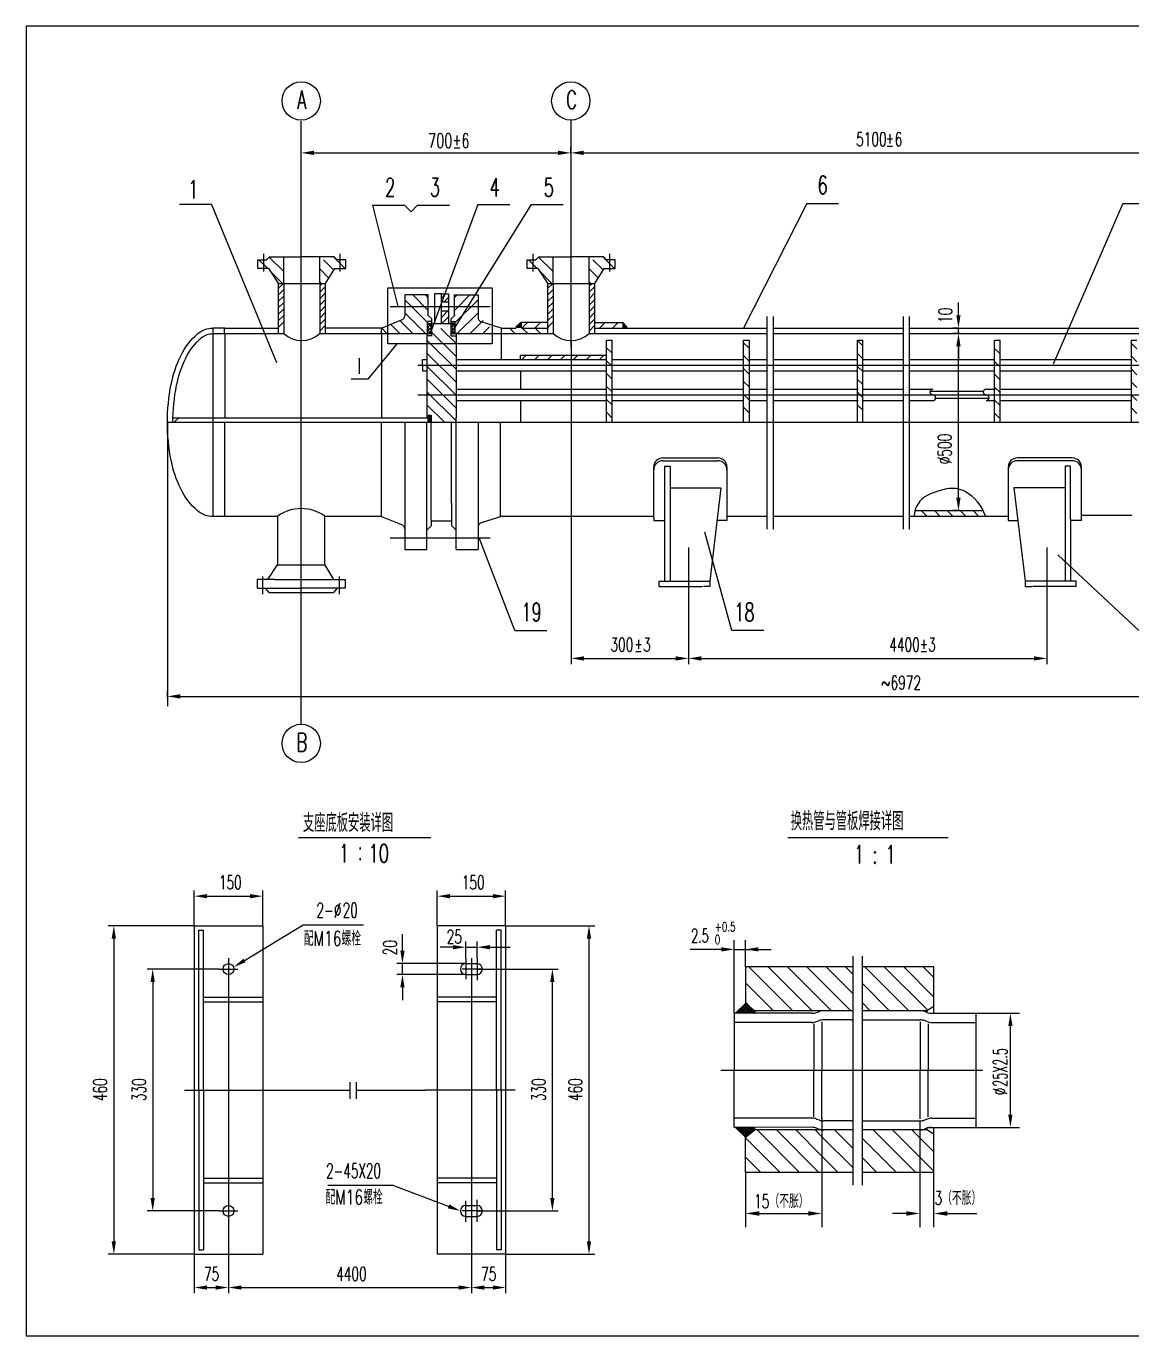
# Model space of a CAD drawing. Extents: x 37 to 848, y 13 to 300.
# Drawn here: x 36.8 to 279.1, y 13.3 to 300.3 of the extents above; entities that cross this region are included whole.
import ezdxf
from ezdxf.enums import TextEntityAlignment as Align

# ---------------------------------------------------------------- set-up
doc = ezdxf.new("R2010")
doc.units = 0
doc.header["$LTSCALE"] = 10
doc.header["$MEASUREMENT"] = 0
doc.linetypes.add('DASHDOT-M', pattern=[36, 30, -3, 0, -3])
doc.linetypes.add('DIVIDE-M', pattern=[39, 30, -3, 0, -3, 0, -3])
doc.layers.get('0').update_dxf_attribs({"linetype": 'CONTINUOUS'})
for name, color, linetype in [('1', 3, 'CONTINUOUS'), ('CDR_DWG1', 4, 'CONTINUOUS'), ('CDR_DWG2', 2, 'CONTINUOUS'), ('CDR_DWG3', 1, 'DASHDOT-M'), ('CDR_DWG4', 3, 'DIVIDE-M')]:
    doc.layers.add(name, color=color, linetype=linetype)
doc.styles.add('HZ', font='romans', dxfattribs={"width": 0.7, "bigfont": 'hz'})

# ---------------------------------------------------------------- blocks, each defined once
blk = doc.blocks.new('*X47')
at = {"layer": '1', "color": 0, "linetype": 'CONTINUOUS'}
for p, q in [((-21393.27, -19431.03), (-21402.89, -19421.41)), ((-21389.03, -19431.03), (-21398.65, -19421.41)), ((-21384.79, -19431.03), (-21394.41, -19421.41)), ((-21380.54, -19431.03), (-21390.17, -19421.41)), ((-21380.08, -19427.25), (-21385.92, -19421.41)), ((-21380.08, -19423.01), (-21381.68, -19421.41)), ((-21367.82, -19431.03), (-21377.44, -19421.41)), ((-21363.69, -19430.92), (-21373.2, -19421.41)), ((-21362.33, -19428.03), (-21368.95, -19421.41)), ((-21362.33, -19423.78), (-21364.71, -19421.41)), ((-21397.51, -19431.03), (-21403.6, -19424.94)), ((-21372.06, -19431.03), (-21378.08, -19425.01)), ((-21402.34, -19430.45), (-21403.6, -19429.19)), ((-21376.3, -19431.03), (-21378.08, -19429.25)), ((-21391.77, -19466.47), (-21401.08, -19457.16)), ((-21387.52, -19466.47), (-21396.84, -19457.16)), ((-21386.87, -19462.88), (-21392.6, -19457.16)), ((-21386.87, -19458.64), (-21388.35, -19457.16)), ((-21380.08, -19461.19), (-21384.11, -19457.16)), ((-21366.31, -19466.47), (-21375.62, -19457.16)), ((-21365.4, -19463.14), (-21371.38, -19457.16)), ((-21365.4, -19458.9), (-21367.14, -19457.16)), ((-21396.01, -19466.47), (-21403.6, -19458.89)), ((-21380.08, -19465.43), (-21386.87, -19458.64)), ((-21370.55, -19466.47), (-21378.08, -19458.95)), ((-21362.33, -19461.97), (-21365.4, -19458.9)), ((-21400.25, -19466.47), (-21403.6, -19463.13)), ((-21383.28, -19466.47), (-21386.87, -19462.88)), ((-21374.8, -19466.47), (-21378.08, -19463.19)), ((-21362.33, -19466.21), (-21365.4, -19463.14))]:
    blk.add_line(p, q, dxfattribs=at)
blk = doc.blocks.new('*X46')
at = {"layer": '1', "color": 0, "linetype": 'CONTINUOUS'}
for p, q in [((-21405.71, -19456.59), (-21405.75, -19456.64)), ((-21405.28, -19456.59), (-21405.53, -19456.84)), ((-21405.45, -19456.59), (-21403.44, -19458.6)), ((-21404.86, -19456.59), (-21405.32, -19457.05)), ((-21404.44, -19456.59), (-21405.1, -19457.26)), ((-21405.02, -19456.59), (-21403.2, -19458.41)), ((-21404.01, -19456.59), (-21404.88, -19457.47)), ((-21403.59, -19456.59), (-21404.67, -19457.67)), ((-21404.6, -19456.59), (-21402.96, -19458.23)), ((-21403.16, -19456.59), (-21404.45, -19457.88)), ((-21402.74, -19456.59), (-21404.23, -19458.09)), ((-21404.17, -19456.59), (-21402.72, -19458.04)), ((-21402.31, -19456.59), (-21404.01, -19458.29)), ((-21401.89, -19456.59), (-21403.8, -19458.5)), ((-21403.75, -19456.59), (-21402.49, -19457.86)), ((-21401.6, -19456.73), (-21403.57, -19458.7)), ((-21403.32, -19456.59), (-21402.25, -19457.67)), ((-21402.9, -19456.59), (-21402.01, -19457.49)), ((-21402.48, -19456.59), (-21401.77, -19457.3)), ((-21402.05, -19456.59), (-21401.6, -19457.05)), ((-21401.6, -19457.15), (-21401.68, -19457.23)), ((-21401.63, -19456.59), (-21401.6, -19456.62))]:
    blk.add_line(p, q, dxfattribs=at)
blk = doc.blocks.new('*X45')
at = {"layer": '1', "color": 0, "linetype": 'CONTINUOUS'}
for p, q in [((-21405.45, -19431.6), (-21403.44, -19429.59)), ((-21405.02, -19431.6), (-21403.2, -19429.78)), ((-21402.31, -19431.6), (-21404.02, -19429.9)), ((-21401.89, -19431.6), (-21403.8, -19429.69)), ((-21401.6, -19431.46), (-21403.57, -19429.49)), ((-21405.71, -19431.6), (-21405.75, -19431.55)), ((-21405.28, -19431.6), (-21405.53, -19431.35)), ((-21404.86, -19431.6), (-21405.32, -19431.14)), ((-21404.44, -19431.6), (-21405.1, -19430.93)), ((-21404.01, -19431.6), (-21404.88, -19430.72)), ((-21403.59, -19431.6), (-21404.67, -19430.52)), ((-21404.6, -19431.6), (-21402.96, -19429.96)), ((-21403.16, -19431.6), (-21404.45, -19430.31)), ((-21402.74, -19431.6), (-21404.23, -19430.1)), ((-21404.17, -19431.6), (-21402.73, -19430.15)), ((-21403.75, -19431.6), (-21402.49, -19430.33)), ((-21403.33, -19431.6), (-21402.25, -19430.52)), ((-21402.9, -19431.6), (-21402.01, -19430.7)), ((-21402.48, -19431.6), (-21401.77, -19430.89)), ((-21402.05, -19431.6), (-21401.6, -19431.14)), ((-21401.6, -19431.04), (-21401.68, -19430.96)), ((-21401.63, -19431.6), (-21401.6, -19431.57))]:
    blk.add_line(p, q, dxfattribs=at)
blk = doc.blocks.new('*X36')
for p, q in [((154.86, 207.18), (153.66, 208.38)), ((154.86, 204.35), (153.66, 205.55)), ((154.86, 201.52), (153.66, 202.72)), ((154.86, 198.7), (153.66, 199.9)), ((154.86, 195.87), (153.66, 197.07)), ((154.83, 193.07), (153.66, 194.24))]:
    blk.add_line(p, q)
blk = doc.blocks.new('*X10')
for p, q in [((90.66, 104.5), (85.24, 109.92)), ((90.66, 107.33), (87.36, 110.63)), ((90.66, 101.68), (84.29, 108.04)), ((90.66, 98.85), (84.29, 105.21)), ((90.66, 96.02), (84.29, 102.38)), ((90.66, 93.19), (84.29, 99.56)), ((90.66, 90.36), (84.29, 96.73)), ((88.12, 90.08), (84.29, 93.9))]:
    blk.add_line(p, q)
blk = doc.blocks.new('*X38')
at = {"color": 0}
for p, q in [((113.06, 199.34), (113.36, 199.65)), ((113.75, 198.94), (113.06, 199.64)), ((113.06, 198.92), (113.75, 199.61)), ((113.75, 198.52), (113.06, 199.21)), ((113.06, 198.5), (113.75, 199.19)), ((113.75, 198.1), (113.06, 198.79)), ((113.33, 198.1), (113.06, 198.36)), ((113.08, 198.1), (113.75, 198.76)), ((113.75, 199.37), (113.47, 199.65)), ((113.51, 198.1), (113.75, 198.34))]:
    blk.add_line(p, q, dxfattribs=at)
blk = doc.blocks.new('*X17')
for p, q in [((140.74, 221.35), (141.9, 222.51)), ((140.74, 219.93), (141.94, 221.13)), ((140.74, 218.52), (141.94, 219.72)), ((140.74, 217.11), (141.94, 218.31)), ((140.74, 215.69), (141.94, 216.89)), ((140.74, 214.28), (141.94, 215.48)), ((140.74, 212.86), (141.94, 214.06))]:
    blk.add_line(p, q)
blk = doc.blocks.new('*X18')
for p, q in [((149.84, 221.96), (150.39, 222.51)), ((149.84, 220.55), (151.04, 221.75)), ((149.84, 219.13), (151.04, 220.34)), ((149.84, 217.72), (151.04, 218.93)), ((149.84, 216.3), (151.04, 217.51)), ((149.84, 214.89), (151.04, 216.1)), ((149.84, 213.48), (151.04, 214.68)), ((149.84, 212.06), (151.04, 213.27))]:
    blk.add_line(p, q)
blk = doc.blocks.new('*X15')
for p, q in [((85.38, 225.75), (83.45, 227.68)), ((88.87, 225.09), (85.69, 228.27)), ((99.8, 225.47), (97.59, 227.68)), ((102.35, 225.75), (99.78, 228.32)), ((88.61, 222.51), (85.86, 225.27)), ((98.72, 223.72), (96.77, 225.67)), ((97.1, 222.51), (96.77, 222.85))]:
    blk.add_line(p, q)
blk = doc.blocks.new('*X37')
for p, q in [((135.11, 205.82), (136.07, 206.79)), ((137.94, 205.82), (138.9, 206.79)), ((140.76, 205.82), (141.73, 206.79)), ((143.59, 205.82), (144.56, 206.79)), ((146.42, 205.82), (147.39, 206.79)), ((149.25, 205.82), (150.22, 206.79)), ((152.08, 205.82), (153.05, 206.79))]:
    blk.add_line(p, q)
blk = doc.blocks.new('*X11')
for p, q in [((114.44, 233.24), (115.33, 234.12)), ((114.44, 233.94), (114.62, 234.12)), ((114.44, 232.53), (115.36, 233.45)), ((115.36, 232.54), (114.44, 233.45)), ((115.17, 232.02), (114.44, 232.75)), ((115.36, 233.24), (114.48, 234.12)), ((114.64, 232.02), (115.36, 232.74)), ((115.36, 233.95), (115.19, 234.12)), ((114.46, 232.02), (114.44, 232.04))]:
    blk.add_line(p, q)
blk = doc.blocks.new('*X9')
for p, q in [((41.06, 114.6), (44.43, 117.97)), ((41.06, 117.43), (41.6, 117.97)), ((41.06, 111.77), (46.21, 116.92)), ((41.64, 109.52), (46.21, 114.09)), ((44.47, 109.52), (47.32, 112.37)), ((47.29, 109.52), (48.73, 110.96))]:
    blk.add_line(p, q)
blk = doc.blocks.new('*X12')
for p, q in [((142.09, 238.25), (143.33, 239.49)), ((144.92, 238.25), (146.15, 239.49)), ((147.75, 238.25), (147.88, 238.39))]:
    blk.add_line(p, q)
blk = doc.blocks.new('*X16')
for p, q in [((133.56, 211.51), (132.36, 212.71)), ((136.38, 211.51), (135.18, 212.71)), ((139.21, 211.51), (138.01, 212.71))]:
    blk.add_line(p, q)
blk = doc.blocks.new('*X13')
for p, q in [((159.06, 238.25), (160.3, 239.5)), ((161.89, 238.25), (163.13, 239.5))]:
    blk.add_line(p, q)
blk = doc.blocks.new('*X30')
for p, q in [((117.47, 219.29), (118.39, 220.21)), ((118.04, 218.45), (119.01, 219.42))]:
    blk.add_line(p, q)
blk = doc.blocks.new('*X31')
for p, q in [((117.47, 215.05), (118.81, 216.39)), ((117.52, 213.69), (119.01, 215.18)), ((118.94, 213.69), (119.01, 213.76))]:
    blk.add_line(p, q)
blk = doc.blocks.new('*X33')
for p, q in [((239.86, 209.86), (239.65, 210.07)), ((239.86, 207.03), (238.66, 208.23)), ((239.86, 204.21), (238.66, 205.41)), ((239.86, 201.38), (238.66, 202.58)), ((239.86, 198.55), (238.66, 199.75)), ((239.86, 195.72), (238.66, 196.92)), ((239.68, 193.07), (238.66, 194.09))]:
    blk.add_line(p, q)
blk = doc.blocks.new('*X35')
for p, q in [((184.86, 208.29), (183.66, 209.49)), ((184.86, 205.47), (183.66, 206.67)), ((184.86, 202.64), (183.66, 203.84)), ((184.86, 199.81), (183.66, 201.01)), ((184.86, 196.98), (183.66, 198.18)), ((184.86, 194.15), (183.66, 195.35))]:
    blk.add_line(p, q)
blk = doc.blocks.new('*X34')
for p, q in [((209.78, 208.83), (208.66, 209.95)), ((209.78, 206), (208.66, 207.12)), ((209.78, 203.17), (208.66, 204.29)), ((209.78, 200.34), (208.66, 201.46)), ((209.78, 197.51), (208.66, 198.64)), ((209.78, 194.69), (208.66, 195.81))]:
    blk.add_line(p, q)
blk = doc.blocks.new('*X32')
for p, q in [((269.86, 208.15), (268.66, 209.35)), ((269.86, 205.32), (268.66, 206.52)), ((269.86, 202.49), (268.66, 203.69)), ((269.86, 199.66), (268.66, 200.86)), ((269.86, 196.83), (268.66, 198.03)), ((269.86, 194.01), (268.66, 195.21))]:
    blk.add_line(p, q)
blk = doc.blocks.new('*X14')
for p, q in [((218.61, 171.71), (217.45, 172.87)), ((221.44, 171.71), (220.24, 172.91)), ((224.27, 171.71), (223.07, 172.91)), ((227.1, 171.71), (225.9, 172.91)), ((229.92, 171.71), (228.72, 172.91))]:
    blk.add_line(p, q)

msp = doc.modelspace()

# ---------------------------------------------------------------- linework, layer by layer
for p, q in [((97.08, 254.62), (97.08, 279.41)), ((156.16, 279.64), (156.16, 254.62)), ((97.08, 272.31), (97.08, 273.74)), ((156.16, 272.31), (156.16, 273.74)), ((156.16, 273.03), (156.16, 271.24)), ((99.88, 272.49), (153.36, 272.49)), ((158.96, 272.49), (288.12, 272.49)), ((77.41, 261.18), (70.41, 261.18)), ((77.41, 261.18), (91.64, 226.57)), ((135.78, 261.18), (125.35, 232.89)), ((147.47, 261.18), (130.51, 233.92)), ((135.78, 261.18), (142.78, 261.18)), ((147.47, 261.18), (154.47, 261.18)), ((207.84, 261.37), (193.91, 233.9)), ((207.84, 261.37), (214.84, 261.37)), ((277.13, 261.37), (261.84, 226.19)), ((277.13, 261.37), (284.13, 261.37)), ((112.74, 261.01), (118.29, 238.85)), ((112.74, 261.01), (119.74, 261.01)), ((119.74, 261.01), (121.15, 259.59)), ((121.15, 259.59), (122.56, 261.01)), ((122.56, 261.01), (129.56, 261.01)), ((241.09, 236.9), (241.09, 239.7)), ((145.25, 235.34), (144.08, 234.26)), ((145.25, 235.34), (145.25, 234.11)), ((241.09, 232.9), (241.09, 234.1)), ((241.09, 232.9), (241.09, 234.1)), ((156.23, 231.39), (156.23, 160.45)), ((241.09, 196.91), (241.09, 230.1)), ((241.09, 230.1), (241.09, 227.3)), ((67.77, 213.45), (67.77, 151.24)), ((143.87, 167.83), (136.08, 188.1)), ((191.46, 167.83), (185.52, 189.36)), ((181.93, 185.98), (181.93, 162.47)), ((260.43, 185.98), (260.43, 162.47)), ((262.87, 184.42), (280.58, 167.83)), ((97.08, 147.28), (97.08, 174.48)), ((143.87, 167.83), (150.87, 167.83)), ((198.46, 167.83), (191.46, 167.83)), ((159.03, 161.7), (179.13, 161.7)), ((181.93, 162.47), (181.93, 160.45)), ((184.73, 161.7), (257.63, 161.7)), ((260.43, 162.47), (260.43, 160.45)), ((67.77, 153.14), (67.77, 154.63)), ((70.57, 153.38), (364.18, 153.38)), ((73.65, 103.12), (73.65, 110.85)), ((76.45, 109.6), (85.85, 109.6)), ((88.65, 103.12), (88.65, 110.85)), ((126.88, 103.12), (126.88, 110.85)), ((129.68, 109.6), (139.08, 109.6)), ((141.88, 103.12), (141.88, 110.85)), ((73.65, 103.12), (54.78, 103.12)), ((84.66, 95.5), (97.49, 103.28)), ((97.49, 103.28), (102.11, 103.28)), ((102.11, 103.28), (110.73, 103.28)), ((119.27, 97.62), (119.27, 101.29)), ((141.88, 103.12), (161.39, 103.12)), ((56.03, 100.32), (56.03, 33.92)), ((130.33, 98.41), (127.53, 98.41)), ((133.13, 96.04), (133.13, 99.66)), ((133.13, 98.41), (135.63, 98.41)), ((135.63, 96.04), (135.63, 99.66)), ((138.43, 98.41), (142.88, 98.41)), ((160.14, 100.32), (160.14, 33.92)), ((189.14, 97.94), (182.3, 97.94)), ((191.94, 83.93), (191.94, 99.94)), ((191.94, 97.94), (200.04, 97.94)), ((194.44, 94.12), (194.44, 99.94)), ((133.13, 94.82), (118.02, 94.82)), ((119.27, 92.42), (119.27, 94.82)), ((79.11, 93.62), (63.3, 93.62)), ((133.13, 92.42), (118.02, 92.42)), ((135.63, 93.62), (153.37, 93.62)), ((194.64, 94.12), (194.44, 93.92)), ((64.55, 90.82), (64.55, 43.42)), ((119.27, 89.62), (119.27, 86.82)), ((152.12, 43.42), (152.12, 90.82)), ((192.24, 83.93), (194.46, 86.05)), ((194.46, 86.05), (196.45, 84.5)), ((196.44, 84.5), (196.44, 83.93)), ((244.91, 83.93), (254.47, 83.93)), ((217.58, 82.5), (217.96, 82.5)), ((252.47, 61.73), (252.47, 81.13)), ((211.17, 60.83), (211.17, 37.06)), ((217.58, 60.36), (217.96, 60.36)), ((232.64, 60.37), (232.64, 37.06)), ((192.24, 58.93), (194.46, 56.82)), ((194.46, 56.82), (196.45, 58.37)), ((196.44, 58.37), (196.44, 58.94)), ((217.96, 58.36), (217.92, 58.36)), ((244.91, 58.93), (254.47, 58.93)), ((194.44, 49.05), (194.44, 37.06)), ((235.71, 49.11), (235.65, 49.05)), ((235.65, 49.05), (235.65, 37.06)), ((102.89, 46.28), (117.01, 46.28)), ((129.36, 41.61), (117.01, 46.28)), ((79.11, 40.62), (63.3, 40.62)), ((135.63, 40.62), (153.37, 40.62)), ((81.15, 38.05), (81.15, 22.58)), ((134.38, 38.05), (134.38, 22.58)), ((197.44, 40.06), (208.17, 40.06)), ((229.64, 40.06), (226.64, 40.06)), ((238.65, 40.06), (245.11, 40.06)), ((73.65, 31.12), (54.78, 31.12)), ((73.65, 31.12), (73.65, 22.58)), ((141.88, 31.12), (161.39, 31.12)), ((141.88, 31.12), (141.88, 22.58)), ((76.45, 23.83), (78.35, 23.83)), ((83.95, 23.83), (131.58, 23.83)), ((137.18, 23.83), (139.08, 23.83))]:
    msp.add_line(p, q)
for points in [[(99.88, 272.96), (99.88, 272.02), (97.08, 272.49)], [(153.36, 272.96), (153.36, 272.02), (156.16, 272.49)], [(158.96, 272.96), (158.96, 272.02), (156.16, 272.49)], [(145.25, 234.1), (145.25, 235.35), (143.96, 234.1)], [(240.62, 236.9), (241.56, 236.9), (241.09, 234.1)], [(167.58, 234.13), (167.58, 235.27), (168.57, 234.18)], [(240.62, 230.1), (241.56, 230.1), (241.09, 232.9)], [(240.62, 230.1), (241.56, 230.1), (241.09, 232.9)], [(240.62, 196.91), (241.56, 196.91), (241.09, 194.11)], [(159.03, 162.17), (159.03, 161.23), (156.23, 161.7)], [(179.13, 162.17), (179.13, 161.23), (181.93, 161.7)], [(184.73, 162.17), (184.73, 161.23), (181.93, 161.7)], [(257.63, 162.17), (257.63, 161.23), (260.43, 161.7)], [(70.57, 153.85), (70.57, 152.91), (67.77, 153.38)], [(76.45, 110.06), (76.45, 109.13), (73.65, 109.6)], [(85.85, 110.06), (85.85, 109.13), (88.65, 109.6)], [(129.68, 110.06), (129.68, 109.13), (126.88, 109.6)], [(139.08, 110.06), (139.08, 109.13), (141.88, 109.6)], [(55.56, 100.32), (56.49, 100.32), (56.03, 103.12)], [(159.67, 100.32), (160.6, 100.32), (160.14, 103.12)], [(118.8, 97.62), (119.73, 97.62), (119.27, 94.82)], [(130.33, 98.88), (130.33, 97.95), (133.13, 98.41)], [(138.43, 98.88), (138.43, 97.95), (135.63, 98.41)], [(189.14, 98.41), (189.14, 97.47), (191.94, 97.94)], [(197.24, 98.41), (197.24, 97.47), (194.44, 97.94)], [(84.9, 95.1), (84.42, 95.9), (82.27, 94.05)], [(64.08, 90.82), (65.01, 90.82), (64.55, 93.62)], [(118.8, 89.62), (119.73, 89.62), (119.27, 92.42)], [(151.65, 90.82), (152.58, 90.82), (152.12, 93.62)], [(252, 81.13), (252.94, 81.13), (252.47, 83.93)], [(252, 61.73), (252.94, 61.73), (252.47, 58.93)], [(64.08, 43.42), (65.01, 43.42), (64.55, 40.62)], [(151.65, 43.42), (152.58, 43.42), (152.12, 40.62)], [(129.53, 42.05), (129.2, 41.17), (131.98, 40.62)], [(197.44, 40.56), (197.44, 39.56), (194.44, 40.06)], [(208.17, 40.56), (208.17, 39.56), (211.17, 40.06)], [(229.64, 40.56), (229.64, 39.56), (232.64, 40.06)], [(238.65, 40.56), (238.65, 39.56), (235.65, 40.06)], [(55.56, 33.92), (56.49, 33.92), (56.03, 31.12)], [(159.67, 33.92), (160.6, 33.92), (160.14, 31.12)], [(76.45, 24.29), (76.45, 23.36), (73.65, 23.83)], [(78.35, 24.29), (78.35, 23.36), (81.15, 23.83)], [(83.95, 24.29), (83.95, 23.36), (81.15, 23.83)], [(131.58, 24.29), (131.58, 23.36), (134.38, 23.83)], [(137.18, 24.29), (137.18, 23.36), (134.38, 23.83)], [(139.08, 24.29), (139.08, 23.36), (141.88, 23.83)]]:
    msp.add_solid(points)
at = {"layer": 'CDR_DWG1'}
for p, q in [((36.83, 300.25), (36.83, 13.25)), ((847.83, 300.25), (36.83, 300.25)), ((89.48, 249.06), (90.13, 249.71)), ((90.13, 249.71), (97.08, 249.71)), ((93.25, 243.9), (93.25, 249.71)), ((104.29, 249.71), (97.08, 249.71)), ((101.15, 243.9), (101.15, 249.71)), ((104.93, 249.06), (104.29, 249.71)), ((148.51, 249.06), (149.15, 249.71)), ((149.15, 249.71), (150.28, 249.71)), ((150.28, 249.71), (152.14, 249.71)), ((152.14, 249.71), (156.23, 249.71)), ((152.28, 243.9), (152.28, 249.71)), ((160.35, 249.71), (156.23, 249.71)), ((160.18, 243.9), (160.18, 249.71)), ((162.18, 249.71), (160.35, 249.71)), ((163.32, 249.71), (162.18, 249.71)), ((163.96, 249.06), (163.32, 249.71)), ((87.55, 247.13), (87.55, 249.06)), ((87.55, 249.06), (89.48, 249.06)), ((89.93, 247.13), (87.55, 247.13)), ((89.48, 249.06), (89.38, 249.06)), ((89.93, 247.13), (92.05, 243.92)), ((104.35, 247.13), (102.36, 243.9)), ((104.35, 247.13), (106.86, 247.13)), ((106.86, 249.06), (104.93, 249.06)), ((106.86, 247.13), (106.86, 249.06)), ((146.58, 249.06), (148.51, 249.06)), ((146.58, 247.13), (146.58, 249.06)), ((148.95, 247.13), (146.58, 247.13)), ((148.51, 249.06), (148.4, 249.06)), ((148.95, 247.13), (151.08, 243.92)), ((163.37, 247.13), (161.38, 243.9)), ((163.37, 247.13), (165.89, 247.13)), ((165.89, 249.06), (163.96, 249.06)), ((165.89, 247.13), (165.89, 249.06)), ((101.15, 244.23), (101.15, 232.9)), ((160.18, 244.23), (160.18, 232.9)), ((92.05, 243.92), (92.05, 232.9)), ((92.16, 243.9), (93.25, 243.9)), ((93.25, 243.9), (93.25, 232.9)), ((93.25, 243.9), (101.15, 243.9)), ((101.15, 243.9), (102.36, 243.9)), ((102.36, 243.9), (102.36, 232.9)), ((119.78, 241.35), (119.78, 236.82)), ((124.93, 241.35), (119.78, 241.35)), ((124.93, 237.03), (124.93, 241.35)), ((126.26, 241.6), (126.26, 235.07)), ((127.81, 241.6), (126.26, 241.6)), ((127.81, 239.84), (127.81, 241.6)), ((127.81, 241.6), (129.35, 241.6)), ((129.35, 241.6), (129.35, 239.16)), ((130.69, 237.03), (130.69, 241.35)), ((130.69, 241.35), (135.84, 241.35)), ((135.84, 241.35), (135.84, 236.42)), ((151.08, 243.92), (151.08, 232.9)), ((151.19, 243.9), (152.28, 243.9)), ((152.28, 243.9), (152.28, 232.9)), ((152.28, 243.9), (160.18, 243.9)), ((160.18, 243.9), (161.38, 243.9)), ((161.38, 243.9), (161.38, 232.9)), ((127.81, 239.16), (127.81, 239.84)), ((127.81, 239.84), (129.35, 239.84)), ((127.81, 237.11), (127.81, 239.16)), ((129.35, 239.16), (129.35, 237.17)), ((114.66, 234.05), (119.08, 235.87)), ((125.67, 235.56), (124.73, 235.56)), ((125.7, 236.11), (124.78, 237.03)), ((124.78, 235.07), (124.78, 235.56)), ((125.7, 235.75), (125.7, 236.11)), ((125.7, 235.08), (125.7, 235.75)), ((129.35, 237.78), (127.81, 237.78)), ((127.81, 235.07), (127.81, 237.11)), ((129.35, 237.17), (129.35, 235.07)), ((129.91, 236.11), (130.83, 237.03)), ((129.91, 235.75), (129.91, 236.11)), ((129.91, 235.08), (129.91, 235.75)), ((129.94, 235.56), (130.88, 235.56)), ((130.83, 235.07), (130.83, 235.56)), ((140.87, 234.1), (136.53, 235.47)), ((161.38, 235.34), (167.54, 235.34)), ((167.54, 235.34), (167.54, 234.11)), ((167.54, 235.34), (168.54, 234.26)), ((80.37, 234.08), (77.73, 234.08)), ((77.73, 232.88), (80.3, 232.88)), ((80.3, 232.88), (80.3, 234.08)), ((80.3, 232.88), (92, 232.88)), ((80.3, 232.88), (90.83, 232.88)), ((80.37, 234.08), (92.05, 234.08)), ((80.37, 232.88), (80.37, 214.43)), ((92.03, 232.88), (93.26, 232.88)), ((101.14, 232.88), (114.69, 232.88)), ((114.73, 234.06), (102.36, 234.06)), ((114.38, 232.88), (114.66, 233.16)), ((114.66, 232.88), (114.66, 234.05)), ((114.66, 233.16), (114.66, 214.43)), ((114.69, 232.9), (125.7, 232.9)), ((115.85, 232.91), (114.73, 234.06)), ((117.26, 234.34), (116.73, 234.87)), ((124.63, 233.04), (124.63, 224.5)), ((124.78, 232.9), (124.78, 235.07)), ((124.8, 235.07), (125.71, 235.07)), ((125.7, 232.92), (125.7, 235.08)), ((125.7, 232.43), (125.7, 232.92)), ((125.71, 235.07), (127.81, 235.07)), ((127.81, 235.07), (129.35, 235.07)), ((129.35, 235.07), (130.79, 235.07)), ((130.81, 235.07), (129.9, 235.07)), ((129.91, 232.92), (129.91, 235.08)), ((129.91, 232.43), (129.91, 232.92)), ((129.91, 232.9), (144.91, 232.9)), ((130.83, 232.9), (130.83, 235.07)), ((131, 233.04), (131, 224.5)), ((140.87, 234.1), (140.87, 227.21)), ((140.89, 234.1), (144.18, 234.1)), ((144.91, 232.9), (152.28, 232.9)), ((151.08, 235.34), (145.25, 235.34)), ((145.39, 234.1), (151.08, 234.1)), ((145.77, 234.1), (151.08, 234.1)), ((160.18, 232.9), (182.46, 232.9)), ((161.38, 234.1), (180.72, 234.1)), ((161.38, 234.1), (167.55, 234.1)), ((180.72, 234.1), (199.1, 234.1)), ((182.46, 232.9), (199.1, 232.9)), ((200.47, 234.1), (228.95, 234.1)), ((200.47, 232.9), (228.95, 232.9)), ((230.32, 234.1), (275.97, 234.1)), ((230.32, 232.9), (276.73, 232.9)), ((241.09, 234.1), (239.84, 234.1)), ((241.47, 232.9), (239.84, 232.9)), ((275.97, 234.1), (297.02, 234.1)), ((276.73, 232.9), (298.23, 232.9)), ((118, 230.65), (111.67, 222.89)), ((125.7, 232.43), (124.63, 232.43)), ((129.91, 232.43), (130.98, 232.43)), ((164, 213.45), (164, 231.45)), ((164, 231.45), (165.2, 231.45)), ((165.2, 213.45), (165.2, 231.45)), ((194, 213.45), (194, 231.45)), ((194, 231.45), (195.2, 231.45)), ((195.2, 231.45), (195.2, 213.45)), ((219, 213.45), (219, 231.45)), ((219.04, 231.45), (219.16, 231.45)), ((219.16, 231.45), (220.12, 231.45)), ((220.12, 213.45), (220.12, 231.45)), ((249, 213.45), (249, 231.45)), ((249.04, 231.45), (250.2, 231.45)), ((250.2, 213.45), (250.2, 231.45)), ((278.94, 231.45), (280.2, 231.45)), ((279, 227.45), (279, 231.45)), ((123.68, 225.95), (123.68, 227.2)), ((123.68, 227.2), (124.63, 227.2)), ((131, 227.2), (159.25, 227.2)), ((145.14, 228.17), (164, 228.17)), ((145.14, 227.19), (145.14, 228.17)), ((159.25, 227.2), (164, 227.2)), ((165.2, 227.2), (189.14, 227.2)), ((189.14, 227.2), (194, 227.2)), ((195.2, 227.2), (199.1, 227.2)), ((200.47, 227.2), (219, 227.2)), ((220.12, 227.2), (228.95, 227.2)), ((230.32, 227.2), (249, 227.2)), ((250.2, 227.2), (279.07, 227.2)), ((279, 213.45), (279, 227.2)), ((123.68, 225.95), (123.68, 224.7)), ((123.68, 224.7), (124.63, 224.7)), ((124.63, 224.45), (124.63, 214.43)), ((131, 224.7), (158.97, 224.7)), ((131, 224.45), (131, 214.45)), ((145.12, 224.7), (145.12, 220.7)), ((158.97, 224.7), (164, 224.7)), ((165.2, 224.7), (189.14, 224.7)), ((189.14, 224.7), (194, 224.7)), ((195.2, 224.7), (199.1, 224.7)), ((200.47, 224.7), (219.04, 224.7)), ((220.12, 224.7), (228.95, 224.7)), ((230.32, 224.7), (249.02, 224.7)), ((250.2, 224.7), (279.07, 224.7)), ((111.67, 222.89), (108.05, 222.89)), ((131, 220.7), (159, 220.7)), ((131, 218.2), (159, 218.2)), ((145.12, 218.2), (145.12, 213.45)), ((159, 220.7), (164, 220.7)), ((159, 218.2), (164, 218.2)), ((165.2, 220.7), (189, 220.7)), ((165.2, 218.2), (189, 218.2)), ((189, 220.7), (194, 220.7)), ((189, 218.2), (194, 218.2)), ((195.2, 220.7), (199.1, 220.7)), ((195.2, 218.2), (199.14, 218.2)), ((200.47, 220.7), (219.1, 220.7)), ((200.48, 218.2), (219.1, 218.2)), ((220.12, 220.7), (228.95, 220.7)), ((220.12, 218.2), (228.95, 218.2)), ((230.32, 220.7), (235.47, 220.7)), ((230.32, 218.2), (235.47, 218.2)), ((246.64, 220.23), (234.88, 220.23)), ((247.74, 218.68), (235.97, 218.68)), ((247.16, 220.7), (249.17, 220.7)), ((247.16, 218.2), (249.17, 218.2)), ((250.31, 220.7), (279.01, 220.7)), ((250.31, 218.2), (279.01, 218.2)), ((67.77, 213.45), (124.9, 213.45)), ((69.07, 214.43), (124.89, 214.43)), ((69.27, 213.45), (70.24, 214.45)), ((80.3, 213.43), (80.3, 192.79)), ((114.66, 192.82), (114.66, 213.45)), ((117.78, 213.45), (124.97, 213.45)), ((119.78, 213.45), (119.78, 185.57)), ((124.63, 185.57), (124.63, 213.45)), ((124.89, 213.46), (124.89, 215.01)), ((124.89, 215), (125.58, 215)), ((125.58, 213.45), (124.89, 213.45)), ((124.97, 213.45), (127.23, 213.45)), ((125.58, 215), (125.58, 213.45)), ((125.58, 195.76), (125.58, 213.45)), ((127.23, 213.45), (131.11, 213.45)), ((130.05, 195.76), (130.05, 213.45)), ((131, 213.45), (131, 214.45)), ((131, 185.57), (131, 213.45)), ((131.11, 213.45), (369.85, 213.45)), ((135.84, 213.45), (135.84, 185.57)), ((140.68, 213.45), (140.68, 192.75)), ((176.31, 205.63), (188.37, 205.63)), ((176.31, 205.03), (188.37, 205.03)), ((176.7, 203.84), (176.7, 178.63)), ((176.7, 203.84), (177.9, 203.84)), ((177.9, 203.84), (177.9, 178.63)), ((266.04, 205.63), (253.99, 205.63)), ((266.04, 205.03), (253.99, 205.03)), ((264.46, 203.84), (264.46, 178.63)), ((265.66, 203.84), (264.46, 203.84)), ((265.66, 192.21), (265.66, 203.84)), ((174.31, 192.52), (174.31, 203.63)), ((190.37, 203.63), (190.37, 191.93)), ((251.99, 203.63), (251.99, 191.93)), ((268.04, 191.93), (268.04, 203.63)), ((177.9, 199.05), (189.01, 199.05)), ((189.01, 199.05), (186.61, 178.63)), ((253.26, 199.05), (255.74, 178.63)), ((264.46, 199.05), (253.26, 199.05)), ((125.58, 191.97), (125.58, 195.76)), ((130.05, 195.76), (130.05, 191.97)), ((80.37, 192.79), (77.73, 192.79)), ((91.93, 192.82), (80.3, 192.82)), ((91.93, 182.23), (91.93, 192.82)), ((102.23, 182.23), (102.23, 192.82)), ((114.65, 192.82), (102.23, 192.82)), ((114.66, 192.82), (119.08, 191.04)), ((141.21, 192.91), (136.53, 191.44)), ((140.68, 192.85), (174.31, 192.85)), ((174.31, 192.52), (174.31, 191.93)), ((190.37, 192.85), (199.1, 192.85)), ((200.47, 192.91), (228.95, 192.91)), ((230.32, 192.91), (246.49, 192.91)), ((231.72, 194.11), (246.49, 194.11)), ((241.47, 194.11), (239.84, 194.11)), ((243.06, 192.91), (251.99, 192.91)), ((268.04, 193.1), (279.08, 193.1)), ((125.59, 190.79), (124.68, 189.88)), ((125.58, 191.97), (125.58, 190.79)), ((125.6, 191.83), (130.05, 191.83)), ((130.05, 191.97), (130.05, 190.77)), ((130.07, 190.79), (130.99, 189.88)), ((174.31, 191.93), (176.7, 191.93)), ((190.37, 191.93), (188.17, 191.93)), ((251.99, 191.93), (254.13, 191.93)), ((265.66, 192.21), (265.66, 178.63)), ((268.04, 191.93), (265.66, 191.93)), ((119.78, 185.57), (124.63, 185.57)), ((131, 185.57), (135.84, 185.57)), ((89.8, 179.02), (91.92, 182.23)), ((91.92, 182.23), (102.22, 182.23)), ((104.22, 179.02), (102.23, 182.25)), ((87.42, 179.02), (87.42, 177.08)), ((91.28, 179.02), (87.42, 179.02)), ((91.28, 179.02), (102.87, 179.02)), ((102.87, 179.02), (106.73, 179.02)), ((106.73, 179.02), (106.73, 177.08)), ((175.5, 177.43), (175.5, 178.63)), ((175.5, 178.63), (186.61, 178.63)), ((186.61, 178.63), (186.61, 177.43)), ((266.85, 178.63), (255.74, 178.63)), ((255.74, 178.63), (255.74, 177.43)), ((266.85, 177.43), (266.85, 178.63)), ((87.42, 177.08), (97.08, 177.08)), ((89.19, 177.09), (90, 176.17)), ((90, 176.17), (104.15, 176.17)), ((106.73, 177.08), (97.08, 177.08)), ((104.95, 177.09), (104.15, 176.17)), ((175.5, 177.43), (185.04, 177.43)), ((186.56, 177.43), (185.21, 177.43)), ((255.79, 177.43), (257.15, 177.43)), ((266.85, 177.43), (257.32, 177.43)), ((73.65, 103.12), (73.65, 31.12)), ((73.65, 103.12), (88.65, 103.12)), ((74.65, 67.12), (74.65, 102.12)), ((74.65, 102.12), (75.65, 102.12)), ((75.65, 67.12), (75.65, 102.12)), ((88.65, 103.12), (88.65, 31.12)), ((126.88, 103.12), (126.88, 31.12)), ((141.88, 103.12), (126.88, 103.12)), ((139.88, 67.12), (139.88, 102.12)), ((140.88, 102.12), (139.88, 102.12)), ((140.88, 67.12), (140.88, 102.12)), ((141.88, 103.12), (141.88, 31.12)), ((133.13, 94.82), (135.63, 94.82)), ((133.13, 92.42), (135.63, 92.42)), ((217.96, 94.12), (194.44, 94.12)), ((194.44, 94.12), (194.44, 86.05)), ((235.71, 94.12), (219.96, 94.12)), ((235.71, 83.93), (235.71, 94.12)), ((75.65, 87.45), (88.65, 87.45)), ((75.65, 86.45), (88.65, 86.45)), ((139.88, 87.45), (126.88, 87.45)), ((139.88, 86.45), (126.88, 86.45)), ((191.94, 83.93), (191.94, 71.43)), ((209, 83.93), (191.94, 83.93)), ((217.96, 84.5), (196.44, 84.5)), ((210.02, 84.11), (210.61, 84.32)), ((234.16, 84.5), (219.96, 84.5)), ((234.24, 84.11), (233.66, 84.32)), ((235.71, 85.39), (234.16, 84.5)), ((234.16, 84.5), (234.16, 84.14)), ((235.24, 83.93), (244.91, 83.93)), ((244.91, 83.93), (244.91, 58.93)), ((209, 81.93), (191.94, 81.93)), ((209.44, 81.59), (209.44, 71.43)), ((210.02, 82.11), (210.61, 82.32)), ((211.17, 82.04), (211.17, 71.43)), ((217.58, 82.5), (211.62, 82.5)), ((219.96, 82.5), (232.72, 82.5)), ((232.71, 82.04), (232.71, 71.43)), ((234.24, 82.11), (233.66, 82.32)), ((234.43, 81.59), (234.43, 71.43)), ((235.24, 81.93), (244.91, 81.93)), ((191.94, 58.93), (191.94, 71.43)), ((209.44, 61.27), (209.44, 71.43)), ((211.17, 60.83), (211.17, 71.43)), ((232.71, 60.83), (232.71, 71.43)), ((234.43, 61.27), (234.43, 71.43)), ((74.65, 67.12), (74.65, 32.12)), ((75.65, 67.12), (75.65, 32.12)), ((139.88, 67.12), (139.88, 32.12)), ((140.88, 67.12), (140.88, 32.12)), ((209, 60.94), (191.94, 60.93)), ((210.02, 60.76), (210.61, 60.55)), ((217.58, 60.36), (211.62, 60.36)), ((219.96, 60.36), (232.72, 60.37)), ((234.24, 60.76), (233.66, 60.54)), ((235.24, 60.93), (244.91, 60.93)), ((209, 58.94), (191.94, 58.93)), ((217.96, 58.37), (196.44, 58.37)), ((210.02, 58.76), (210.61, 58.55)), ((234.16, 58.36), (219.96, 58.36)), ((234.24, 58.76), (233.66, 58.54)), ((234.16, 58.93), (243.56, 58.93)), ((234.16, 58.36), (234.16, 58.73)), ((235.71, 57.47), (234.16, 58.36)), ((235.24, 58.93), (244.91, 58.93)), ((235.71, 49.05), (235.71, 58.93)), ((194.44, 49.05), (194.44, 57.39)), ((217.96, 49.05), (194.44, 49.05)), ((235.71, 49.05), (219.96, 49.05)), ((75.65, 47.79), (88.65, 47.79)), ((75.65, 46.79), (88.65, 46.79)), ((139.88, 47.79), (126.88, 47.79)), ((139.88, 46.79), (126.88, 46.79)), ((133.13, 41.82), (135.63, 41.82)), ((133.13, 39.42), (135.63, 39.42)), ((74.65, 32.12), (75.65, 32.12)), ((140.88, 32.12), (139.88, 32.12)), ((73.65, 31.12), (88.65, 31.12)), ((141.88, 31.12), (126.88, 31.12)), ((36.83, 13.25), (847.83, 13.25))]:
    msp.add_line(p, q, dxfattribs=at)
msp.add_lwpolyline([(116.04, 242.93), (138.96, 242.93), (138.96, 230.65), (116.04, 230.65), (116.04, 242.93)], close=True, dxfattribs=at)
for points in [[(67.77, 213.43, -0.049335), (68.6, 221.79, -0.063136), (70.69, 228.03, -0.103318), (74.38, 232.84, -0.179284), (77.73, 234.08)], [(68.97, 213.43, -0.049335), (69.78, 221.56, -0.063136), (71.77, 227.51, -0.103318), (75.17, 231.93, -0.179284), (77.73, 232.88)], [(77.73, 192.79, -0.179284), (74.38, 194.03, -0.103318), (70.69, 198.84, -0.063136), (68.6, 205.07, -0.049335), (67.77, 213.43)]]:
    msp.add_lwpolyline(points, format="xyb", dxfattribs=at)
for centre in [(81.15, 93.62), (81.15, 40.62)]:
    msp.add_circle(centre, 1.2, dxfattribs=at)
for centre, radius, start, end in [((118.78, 236.82), 1, 287.5069, 0), ((136.84, 236.42), 1, 180, 252.4931), ((97.2, 237.3), 5.92, 228.1229, 311.8771), ((156.23, 237.3), 5.92, 228.1229, 311.8771), ((235.47, 220.08), 0.625, 90, 270), ((235.47, 218.83), 0.625, 270, 90), ((247.16, 220.08), 0.625, 90, 270), ((247.16, 218.83), 0.625, 270, 90), ((176.31, 203.63), 2, 90, 180), ((176.31, 203.03), 2, 90, 180), ((188.37, 203.63), 2, 0, 90), ((188.37, 203.03), 2, 0, 90), ((253.99, 203.63), 2, 90, 180), ((253.99, 203.03), 2, 90, 180), ((266.04, 203.63), 2, 0, 90), ((266.04, 203.03), 2, 0, 90), ((242.29, 180.75), 18.49, 101.9656, 115.433), ((239.71, 192.94), 6.03, 61.6916, 101.9656), ((238.15, 190.06), 9.3, 17.9185, 61.6916), ((236.58, 192.75), 5.2, 115.433, 178.1153), ((97.08, 185.53), 9, 55.0891, 124.9109), ((118.78, 190.09), 1, 0, 72.4931), ((136.84, 190.48), 1, 107.5069, 180), ((133.18, 93.62), 1.2, 92.388, 267.612), ((135.58, 93.62), 1.2, 272.388, 87.612), ((209, 86.93), 3, 269.9981, 289.8204), ((211.62, 81.5), 3, 90.0127, 109.8204), ((232.64, 81.5), 3, 70.1796, 89.9873), ((235.26, 86.93), 3, 250.1796, 270.0019), ((209, 84.93), 3, 269.9981, 289.8203), ((211.62, 79.5), 3, 90.0127, 109.8203), ((232.64, 79.5), 3, 70.1797, 89.9873), ((235.26, 84.93), 3, 250.1797, 270.0019), ((209, 57.94), 3, 70.1813, 90.0035), ((211.62, 63.37), 3, 250.1813, 269.9888), ((232.64, 63.37), 3, 270.0127, 289.8203), ((235.26, 57.93), 3, 89.9981, 109.8203), ((209, 55.94), 3, 70.1812, 90.0035), ((211.62, 61.37), 3, 250.1812, 269.9888), ((232.64, 61.37), 3, 270.0127, 289.8204), ((235.26, 55.93), 3, 89.9981, 109.8204), ((133.18, 40.62), 1.2, 92.388, 267.612), ((135.58, 40.62), 1.2, 272.388, 87.612)]:
    msp.add_arc(centre, radius, start, end, dxfattribs=at)
at = {"layer": 'CDR_DWG2'}
for p, q in [((96.49, 122.46), (125.46, 122.46)), ((203.73, 122.46), (238.82, 122.46))]:
    msp.add_line(p, q, dxfattribs=at)
for centre in [(97.08, 283.88), (156.16, 283.88), (97.08, 143.08)]:
    msp.add_circle(centre, 4.2, dxfattribs=at)
at = {"layer": 'CDR_DWG3', "linetype": 'DASHDOT-M'}
for p, q in [((97.08, 174.43), (97.08, 254.69)), ((156.16, 254.78), (156.16, 229.9)), ((88.84, 250.35), (88.84, 246.49)), ((105.58, 250.35), (105.58, 246.49)), ((147.87, 250.35), (147.87, 246.49)), ((164.6, 250.35), (164.6, 246.49)), ((116.54, 238.81), (138.46, 238.81)), ((77.73, 234.08), (77.73, 192.79)), ((122.62, 225.95), (342, 225.95)), ((122.62, 219.45), (288.3, 219.45)), ((116.54, 188.1), (138.46, 188.1)), ((88.71, 175.8), (88.71, 179.66)), ((105.45, 175.8), (105.45, 179.66)), ((81.15, 96.04), (81.15, 38.05)), ((133.13, 96.04), (133.13, 91.41)), ((134.38, 96.04), (134.38, 38.05)), ((135.63, 96.04), (135.63, 91.19)), ((79.11, 93.62), (83.17, 93.62)), ((136.42, 93.62), (132.36, 93.62)), ((246.38, 71.43), (189.06, 71.43)), ((71.53, 67.12), (107.76, 67.12)), ((109.12, 67.12), (124.34, 67.12)), ((144, 67.12), (124.18, 67.12)), ((135.63, 38.2), (135.63, 43.05)), ((79.11, 40.62), (83.17, 40.62)), ((136.42, 40.62), (132.36, 40.62)), ((133.13, 38.2), (133.13, 42.83))]:
    msp.add_line(p, q, dxfattribs=at)
at = {"layer": 'CDR_DWG4', "linetype": 'DIVIDE-M'}
for p, q in [((199.1, 236.6), (199.1, 190.06)), ((200.47, 236.6), (200.47, 190.06)), ((228.95, 236.6), (228.95, 190.06)), ((230.32, 236.6), (230.32, 190.06)), ((217.96, 96.46), (217.96, 46.24)), ((219.96, 96.46), (219.96, 46.24)), ((107.76, 68.83), (107.76, 65.17)), ((109.12, 68.83), (109.12, 65.17))]:
    msp.add_line(p, q, dxfattribs=at)

# ---------------------------------------------------------------- block references
for name, p in [('*X15', (4.38, 21.39)), ('*X15', (63.41, 21.39)), ('*X17', (-48.69, 21.39)), ('*X18', (-48.69, 21.39)), ('*X30', (10.34, 21.39)), ('*X9', (89.62, 123.38)), ('*X17', (10.34, 21.39)), ('*X18', (10.34, 21.39)), ('*X31', (10.34, 21.39)), ('*X13', (3.37, -4.16)), ('*X10', (40.34, 123.38)), ('*X11', (10.34, 0.95)), ('*X16', (10.34, 21.39)), ('*X12', (3.37, -4.16)), ('*X36', (10.34, 21.39)), ('*X35', (10.34, 21.39)), ('*X34', (10.34, 21.39)), ('*X33', (10.34, 21.39)), ('*X32', (10.34, 21.39)), ('*X37', (10.34, 21.39)), ('*X38', (11.83, 15.36)), ('*X14', (15.58, 21.2)), ('*X47', (21598.04, 19515.53)), ('*X45', (21598.04, 19515.53)), ('*X46', (21598.04, 19515.53))]:
    msp.add_blockref(name, p)
at = {"xscale": -1}
for name, p in [('*X9', (165.99, 123.38)), ('*X11', (245.27, 0.95))]:
    msp.add_blockref(name, p, dxfattribs=at)

# ---------------------------------------------------------------- texts
at = {"style": 'HZ', "width": 0.65}
msp.add_text('700%%P6 ', height=3.2, dxfattribs=at).set_placement((130.13, 273.56), align=Align.CENTER)
at = {"style": 'HZ'}
for s, height, width, p in [('5100', 3, 0.65, (218.67, 273.99)), ('%%p', 3, 0.65, (225.17, 273.99)), ('6', 3, 0.65, (227.12, 273.99)), ('300', 3, 0.65, (164.85, 163.2)), ('%%p', 3, 0.65, (170.05, 163.2)), ('3', 3, 0.65, (172, 163.2)), ('4400%%p3', 3, 0.65, (225.93, 163.2)), ('~6972', 3, 0.65, (224.2, 154.88)), ('150', 3, 0.65, (79.04, 111.1)), ('150', 3, 0.65, (132.27, 111.1)), ('2-', 3.2, 0.6, (100.43, 104.93)), ('%%c', 3.2, 0.6, (104.27, 104.93)), ('20', 3.2, 0.6, (106.19, 104.93)), ('+0.5', 2, 0.7, (187.69, 101.88)), ('配M16螺栓', 3.2, 0.7, (97.66, 98.73)), ('25', 3, 0.65, (128.96, 99.22)), ('2.5', 3, 0.6, (182.52, 99.44)), ('0', 2, 0.7, (187.69, 99.09)), ('2-45X20', 3.2, 0.6, (102.55, 47.79)), ('配M16螺栓', 3.2, 0.7, (102.4, 42.05)), ('15（不胀）', 3, 0.65, (196.32, 41.25)), ('3（不胀）', 3, 0.65, (235.85, 41.93)), ('75', 3, 0.65, (75.77, 25.33)), ('4400', 3, 0.65, (104.75, 25.33)), ('75', 3, 0.65, (136.51, 25.33))]:
    msp.add_text(s, height=height, dxfattribs=dict(at, width=width)).set_placement(p)
for s, width, p in [('10', 0.65, (239.71, 235.23)), ('%%c500', 0.65, (239.59, 204.25)), ('20', 0.65, (118.06, 96.62)), ('25X2.5', 0.6, (251.73, 67.83)), ('460', 0.65, (54.53, 64.68)), ('330', 0.65, (63.05, 64.68)), ('330', 0.65, (150.62, 64.68)), ('460', 0.65, (158.64, 64.68)), ('%%c', 0.6, (251.73, 66.03))]:
    msp.add_text(s, height=3, rotation=90, dxfattribs=dict(at, width=width)).set_placement(p)
at = {"layer": 'CDR_DWG1', "style": 'HZ', "width": 0.65}
for s, p in [('2', (116.57, 262.95)), ('3', (126.38, 262.95)), ('4', (139.49, 262.95)), ('5', (151.34, 262.95)), ('6', (211.33, 263.45)), ('1', (73.43, 262.47)), ('19', (147.54, 169.86)), ('18', (194.2, 169.86))]:
    msp.add_text(s, height=4, dxfattribs=at).set_placement(p, align=Align.CENTER)
msp.add_text('Ⅰ', height=4, dxfattribs=at).set_placement((108.58, 223.64))
at = {"layer": 'CDR_DWG2', "style": 'HZ', "width": 0.65}
for s, p in [('A', (97.24, 282.13)), ('C', (156.32, 282.13)), ('B', (97.24, 141.33))]:
    msp.add_text(s, height=4, dxfattribs=at).set_placement(p, align=Align.CENTER)
for s, p in [('支座底板安装详图', (97.46, 123.66)), ('换热管与管板焊接详图', (204.34, 124.03)), ('1 ：10', (105.37, 116.98)), ('1 : 1', (218.22, 116.74))]:
    msp.add_text(s, height=4, dxfattribs=at).set_placement(p)

doc.saveas('drawing.dxf')
